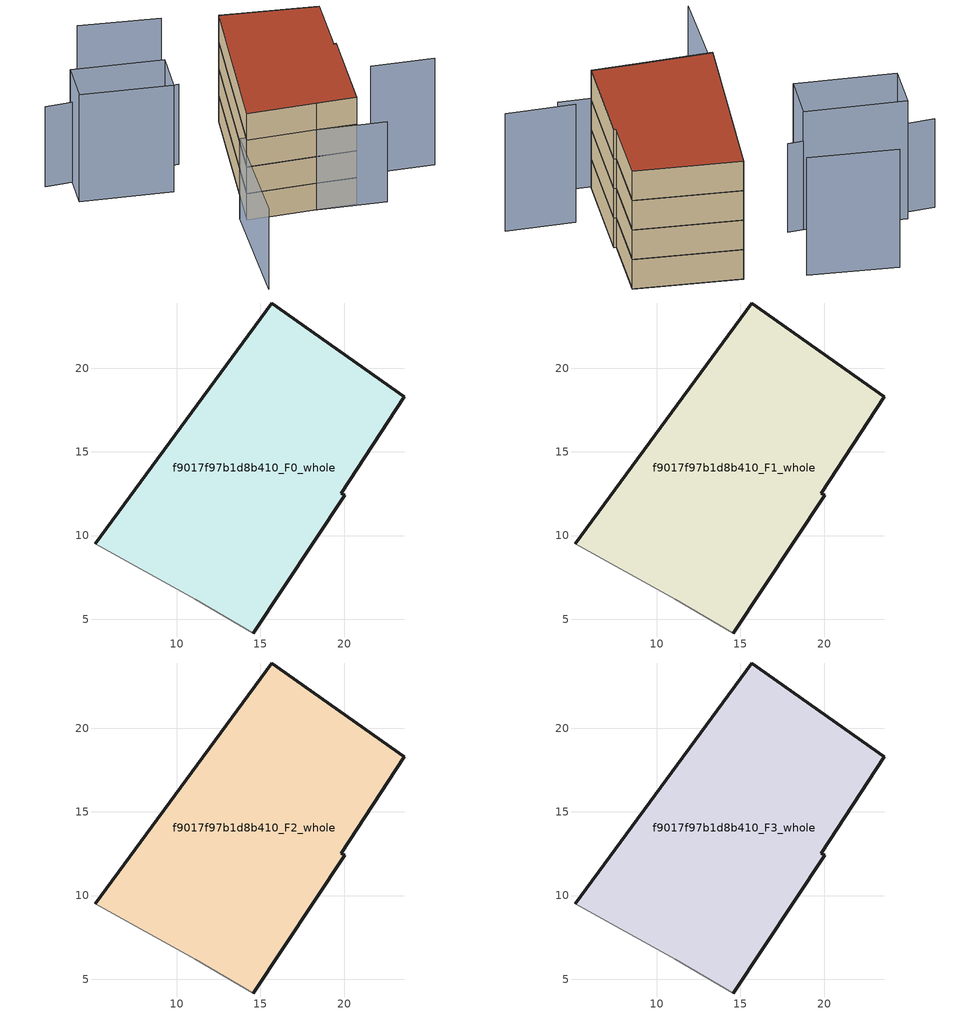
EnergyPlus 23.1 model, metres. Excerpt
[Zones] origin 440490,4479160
f9017f97b1d8b410_F0_whole
 floor ground (EU_floor_Construction): 20.04,12.42 19.83,12.54 23.61,18.29 15.68,23.91 5.11,9.51 11.11,6.18 14.57,4.17 z0
 wall outside (EU_wall_Construction): 5.11,9.51 15.68,23.91 23.61,18.29 19.83,12.54 20.04,12.42 14.57,4.17 z0:3
 wall adiabatic (EU_wall_Construction): 14.57,4.17 11.11,6.18 5.11,9.51 z0:3
f9017f97b1d8b410_F1_whole
 floor to f9017f97b1d8b410_F0_whole (EU_floor_Construction): 20.04,12.42 19.82,12.54 23.61,18.29 15.68,23.91 5.11,9.51 11.11,6.18 14.57,4.17 z3
 wall outside (EU_wall_Construction): 5.11,9.51 15.68,23.91 23.61,18.29 19.83,12.54 20.04,12.42 14.57,4.17 z3:6
 wall adiabatic (EU_wall_Construction): 14.57,4.17 11.11,6.18 5.11,9.51 z3:6
f9017f97b1d8b410_F2_whole
 floor to f9017f97b1d8b410_F1_whole (EU_floor_Construction): 20.04,12.42 19.82,12.54 23.61,18.29 15.68,23.91 5.11,9.51 11.11,6.18 14.57,4.17 z6
 wall outside (EU_wall_Construction): 5.11,9.51 15.68,23.91 23.61,18.29 19.83,12.54 20.04,12.42 14.57,4.17 z6:9
 wall adiabatic (EU_wall_Construction): 14.57,4.17 11.11,6.18 5.11,9.51 z6:9
f9017f97b1d8b410_F3_whole
 floor to f9017f97b1d8b410_F2_whole (EU_floor_Construction): 20.04,12.42 19.82,12.54 23.61,18.29 15.68,23.91 5.11,9.51 11.11,6.18 14.57,4.17 z9
 wall outside (EU_wall_Construction): 5.11,9.51 15.68,23.91 23.61,18.29 19.83,12.54 20.04,12.42 14.57,4.17 z9:12
 wall adiabatic (EU_wall_Construction): 14.57,4.17 11.11,6.18 5.11,9.51 z9:12
 roof outside (EU_roof_Construction): 23.61,18.29 19.83,12.54 20.04,12.42 14.57,4.17 11.11,6.18 5.11,9.51 15.68,23.91 z12
shading: 19.43,7.18 24.79,3.94 / 11.41,27.33 4.76,32.04 / -1.22,26.97 6.37,21.86 / 6.37,21.86 3.8,18.05 / 3.8,18.05 -3.79,23.16 / -3.79,23.16 -1.22,26.97 z0:12; -2.08,-0.66 4.83,10.18 / 4.83,10.18 16.95,2.47 / 7.64,21.2 -4.22,27.3 z0:9
[Building]
EU S2 Campaign: North Axis=0; Terrain=City; Solar Distribution=FullExterior
[Site:Location]
Madrid: Latitude=40.5; Longitude=-3.5; Time Zone=1; Elevation=609
[SizingPeriod:WeatherFileDays]
AnnualSizingPeriod: Begin Month=1; Begin Day of Month=1; End Month=12; End Day of Month=31; Day of Week for Start Day=Monday; Use Weather File Daylight Saving Period=No; Use Weather File Rain and Snow Indicators=No
[MATERIAL]
EU_InternalMass_Material: Roughness=MediumRough; Thickness=0.1; Conductivity=1; Density=1800; Specific Heat=900; Thermal Absorptance=0.9; Solar Absorptance=0.7; Visible Absorptance=0.7
[MATERIAL:NOMASS] Roughness=MediumRough; Thermal Absorptance=0.9; Solar Absorptance=0.7; Visible Absorptance=0.7
Name | Thermal Resistance
EU_wall_NoMass; EU_roof_NoMass | 2.16768
EU_floor_NoMass | 1.14339
[CONSTRUCTION]
EU_wall_Construction: EU_wall_NoMass
EU_roof_Construction: EU_roof_NoMass
EU_floor_Construction: EU_floor_NoMass
EU_InternalMass_Construction: EU_InternalMass_Material
[ZONE] Type=1; Multiplier=1; Ceiling Height=autocalculate; Floor Area=autocalculate; Part of Total Floor Area=Yes
Name | Volume
f9017f97b1d8b410_F0_whole | 533.499
f9017f97b1d8b410_F1_whole; f9017f97b1d8b410_F2_whole; f9017f97b1d8b410_F3_whole | 533.5
[INTERNALMASS] Construction=EU_InternalMass_Construction; Surface Area=177.833
Name | Zone or ZoneList
f9017f97b1d8b410_F0_whole_EU_InternalMass | f9017f97b1d8b410_F0_whole
f9017f97b1d8b410_F1_whole_EU_InternalMass | f9017f97b1d8b410_F1_whole
f9017f97b1d8b410_F2_whole_EU_InternalMass | f9017f97b1d8b410_F2_whole
f9017f97b1d8b410_F3_whole_EU_InternalMass | f9017f97b1d8b410_F3_whole
[OTHEREQUIPMENT] Fuel Type=Electricity; Design Level Calculation Method=Watts/Area; Power per Zone Floor Area=1; Fraction Latent=0; Fraction Radiant=0; Fraction Lost=0; Carbon Dioxide Generation Rate=0; EndUse Subcategory=EU_Step8_InternalGains
Name | Zone or ZoneList or Space or SpaceList | Schedule
EU_Step8_InternalGain_f9017f97b1d8b410_F0_whole_f000 | f9017f97b1d8b410_F0_whole | EU_Step8_GainSchedule_f9017f97b1d8b410_F0_whole_f000
EU_Step8_InternalGain_f9017f97b1d8b410_F1_whole_f000 | f9017f97b1d8b410_F1_whole | EU_Step8_GainSchedule_f9017f97b1d8b410_F1_whole_f000
EU_Step8_InternalGain_f9017f97b1d8b410_F2_whole_f000 | f9017f97b1d8b410_F2_whole | EU_Step8_GainSchedule_f9017f97b1d8b410_F2_whole_f000
EU_Step8_InternalGain_f9017f97b1d8b410_F3_whole_f000 | f9017f97b1d8b410_F3_whole | EU_Step8_GainSchedule_f9017f97b1d8b410_F3_whole_f000
[ZONEVENTILATION:DESIGNFLOWRATE] Schedule=EU_AlwaysOn; Design Flow Rate Calculation Method=AirChanges/Hour; Air Changes per Hour=0.480546; Ventilation Type=Natural; Fan Pressure Rise=0; Fan Total Efficiency=1; Constant Term Coefficient=1; Temperature Term Coefficient=0; Velocity Term Coefficient=0; Velocity Squared Term Coefficient=0; Minimum Indoor Temperature=-100; Maximum Indoor Temperature=100; Delta Temperature=-100; Minimum Outdoor Temperature=-100; Maximum Outdoor Temperature=100; Maximum Wind Speed=40
Name | Zone or ZoneList or Space or SpaceList
EU_ConstantAir_f9017f97b1d8b410_F0_whole | f9017f97b1d8b410_F0_whole
EU_ConstantAir_f9017f97b1d8b410_F1_whole | f9017f97b1d8b410_F1_whole
EU_ConstantAir_f9017f97b1d8b410_F2_whole | f9017f97b1d8b410_F2_whole
EU_ConstantAir_f9017f97b1d8b410_F3_whole | f9017f97b1d8b410_F3_whole
[HVACTEMPLATE:THERMOSTAT] Constant Heating Setpoint=20; Constant Cooling Setpoint=50
EU_HeatOnly_f9017f97b1d8b410_F0_whole; EU_HeatOnly_f9017f97b1d8b410_F1_whole; EU_HeatOnly_f9017f97b1d8b410_F2_whole; EU_HeatOnly_f9017f97b1d8b410_F3_whole
[HVACTEMPLATE:ZONE:IDEALLOADSAIRSYSTEM] System Availability Schedule=EU_AlwaysOn; Maximum Heating Supply Air Temperature=50; Minimum Cooling Supply Air Temperature=13; Maximum Heating Supply Air Humidity Ratio=0.0156; Minimum Cooling Supply Air Humidity Ratio=0.0077; Heating Limit=NoLimit; Cooling Limit=NoLimit; Heating Availability Schedule=EU_AlwaysOn; Cooling Availability Schedule=EU_CoolingOff; Dehumidification Control Type=ConstantSensibleHeatRatio; Cooling Sensible Heat Ratio=0.7; Dehumidification Setpoint=60; Humidification Control Type=None; Humidification Setpoint=30; Outdoor Air Method=None; Outdoor Air Flow Rate per Person=0.00944; Outdoor Air Flow Rate per Zone Floor Area=0; Outdoor Air Flow Rate per Zone=0; Demand Controlled Ventilation Type=None; Outdoor Air Economizer Type=NoEconomizer; Heat Recovery Type=None; Sensible Heat Recovery Effectiveness=0.7; Latent Heat Recovery Effectiveness=0.65
Name | Template Thermostat
f9017f97b1d8b410_F0_whole | EU_HeatOnly_f9017f97b1d8b410_F0_whole
f9017f97b1d8b410_F1_whole | EU_HeatOnly_f9017f97b1d8b410_F1_whole
f9017f97b1d8b410_F2_whole | EU_HeatOnly_f9017f97b1d8b410_F2_whole
f9017f97b1d8b410_F3_whole | EU_HeatOnly_f9017f97b1d8b410_F3_whole
[SIZING:ZONE] Zone Cooling Design Supply Air Temperature Input Method=SupplyAirTemperature; Zone Cooling Design Supply Air Temperature=13; Zone Heating Design Supply Air Temperature Input Method=SupplyAirTemperature; Zone Heating Design Supply Air Temperature=50; Zone Cooling Design Supply Air Humidity Ratio=0.008; Zone Heating Design Supply Air Humidity Ratio=0.008; Cooling Design Air Flow Method=DesignDay; Cooling Design Air Flow Rate=0; Cooling Minimum Air Flow per Zone Floor Area=0.000762; Cooling Minimum Air Flow=0; Cooling Minimum Air Flow Fraction=0.2; Heating Design Air Flow Method=DesignDay; Heating Design Air Flow Rate=0; Heating Maximum Air Flow per Zone Floor Area=0.002032; Heating Maximum Air Flow=0.141576; Heating Maximum Air Flow Fraction=0.3; Account for Dedicated Outdoor Air System=No; Dedicated Outdoor Air System Control Strategy=NeutralSupplyAir; Dedicated Outdoor Air Low Setpoint Temperature for Design=autosize; Dedicated Outdoor Air High Setpoint Temperature for Design=autosize; Zone Load Sizing Method=Sensible Load Only No Latent Load; Zone Latent Cooling Design Supply Air Humidity Ratio Input Method=HumidityRatioDifference; Zone Cooling Design Supply Air Humidity Ratio Difference=0.005; Zone Latent Heating Design Supply Air Humidity Ratio Input Method=HumidityRatioDifference; Zone Humidification Design Supply Air Humidity Ratio Difference=0.005
f9017f97b1d8b410_F0_whole; f9017f97b1d8b410_F1_whole; f9017f97b1d8b410_F2_whole; f9017f97b1d8b410_F3_whole
[SCHEDULE:CONSTANT]
Name | Hourly Value
EU_AlwaysOn | 1
EU_CoolingOff | 0
[SCHEDULE:FILE] Column Number=1; Rows to Skip at Top=0; Number of Hours of Data=8760; Column Separator=Comma; Interpolate to Timestep=No; Minutes per Item=60; Adjust Schedule for Daylight Savings=Yes
Name | File
EU_Step8_GainSchedule_f9017f97b1d8b410_F0_whole_f000 | ../../schedules/f9017f97b1d8b410/f9017f97b1d8b410_F0_whole_f000_gain.csv
EU_Step8_GainSchedule_f9017f97b1d8b410_F1_whole_f000 | ../../schedules/f9017f97b1d8b410/f9017f97b1d8b410_F1_whole_f000_gain.csv
EU_Step8_GainSchedule_f9017f97b1d8b410_F2_whole_f000 | ../../schedules/f9017f97b1d8b410/f9017f97b1d8b410_F2_whole_f000_gain.csv
EU_Step8_GainSchedule_f9017f97b1d8b410_F3_whole_f000 | ../../schedules/f9017f97b1d8b410/f9017f97b1d8b410_F3_whole_f000_gain.csv
